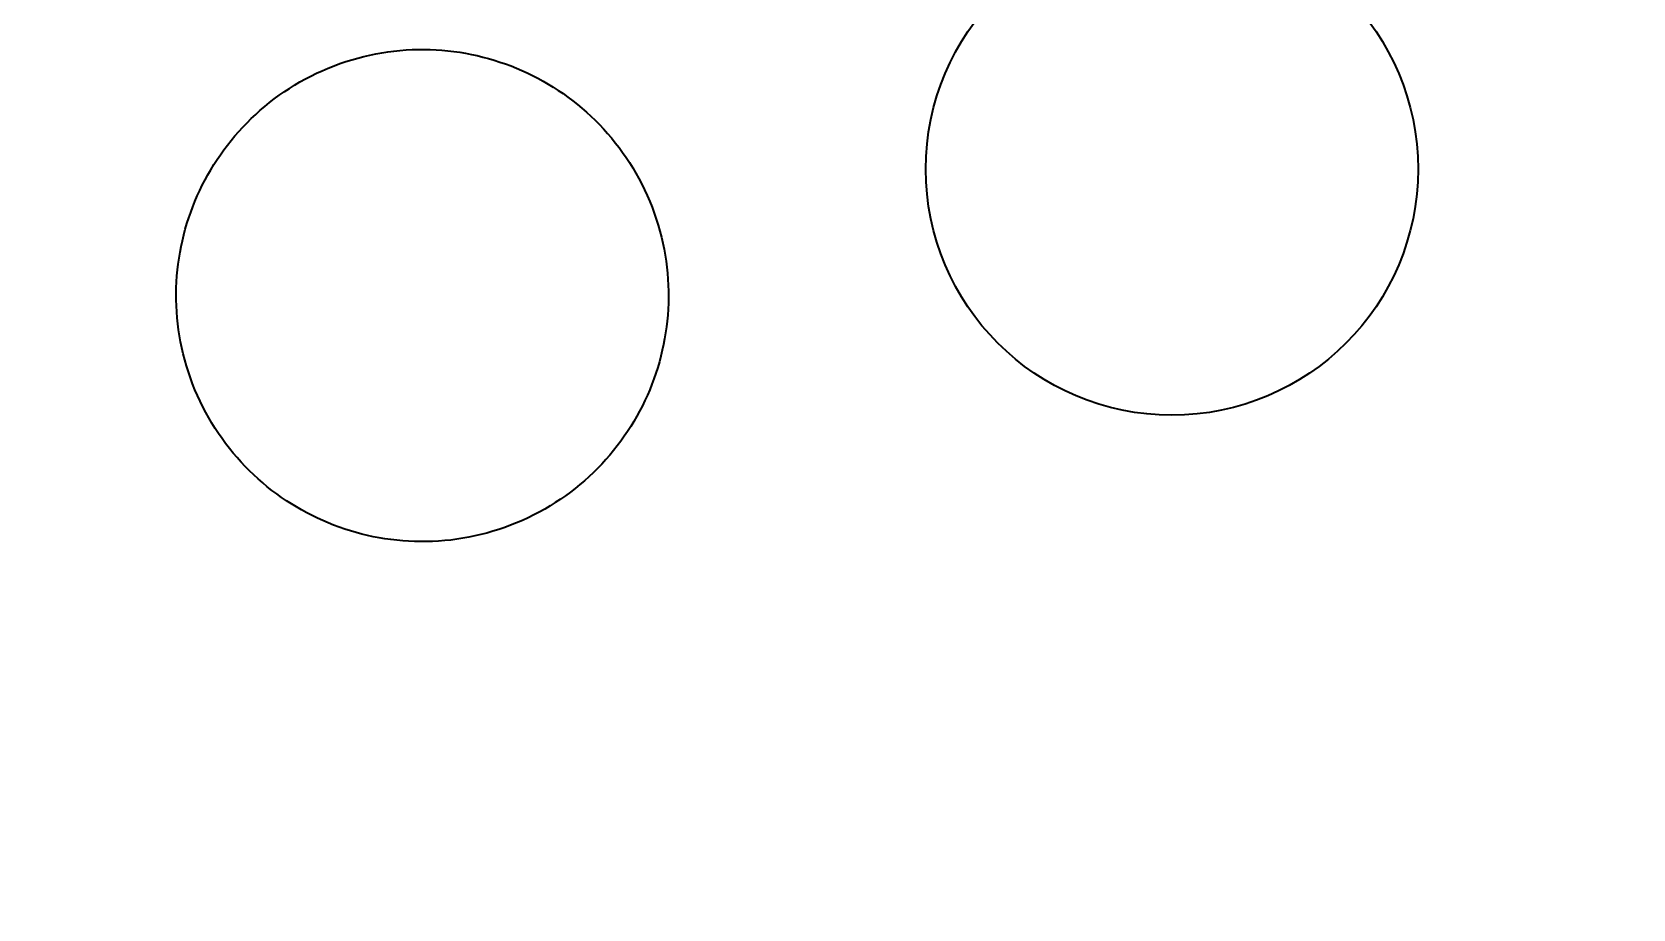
# Model space of a CAD drawing. Header units: centimetres. Extents: x -14.5 to 14.3, y -14.3 to 14.5.
# Drawn here: x -3.539 to 0.03, y 6.85 to 8.805 of the extents above; entities that cross this region are included whole.
import ezdxf

# ---------------------------------------------------------------- set-up
doc = ezdxf.new("R2010")
doc.units = ezdxf.units.CM
doc.header["$MEASUREMENT"] = 0
doc.layers.add('Layer 1', color=7, linetype='Continuous')

msp = doc.modelspace()

# ---------------------------------------------------------------- linework, layer by layer
at = {"layer": 'Layer 1', "color": 250, "lineweight": 35}
for points, knots in [([(-0.11537, 14.45903), (-8.05443, 14.45903), (-14.4903, 8.02315), (-14.4903, 0.0841), (-14.4903, 0.0841), (-14.4903, -7.85495), (-8.05443, -14.29082), (-0.11537, -14.29082), (-0.11537, -14.29082), (7.82367, -14.29082), (14.25955, -7.85495), (14.25955, 0.0841), (14.25955, 0.0841), (14.25955, 8.02315), (7.82367, 14.45903), (-0.11537, 14.45903)], [0, 0, 0, 0, 0.2, 0.2, 0.2, 0.2, 0.4, 0.4, 0.4, 0.4, 0.6, 0.6, 0.6, 0.6, 1, 1, 1, 1]), ([(-0.99767, 9.04836), (-1.30067, 9.04836), (-1.5463, 8.80274), (-1.5463, 8.49974), (-1.5463, 8.49974), (-1.5463, 8.19674), (-1.30067, 7.95112), (-0.99767, 7.95112), (-0.99767, 7.95112), (-0.69468, 7.95112), (-0.44905, 8.19674), (-0.44905, 8.49974), (-0.44905, 8.49974), (-0.44905, 8.80274), (-0.69468, 9.04836), (-0.99767, 9.04836)], [0, 0, 0, 0, 0.2, 0.2, 0.2, 0.2, 0.4, 0.4, 0.4, 0.4, 0.6, 0.6, 0.6, 0.6, 1, 1, 1, 1]), ([(-2.16163, 8.42794), (-2.16163, 8.42794), (-2.16722, 8.44095), (-2.16722, 8.44095), (-2.16722, 8.44095), (-2.16722, 8.44095), (-2.17309, 8.45374), (-2.17309, 8.45374), (-2.17309, 8.45374), (-2.17309, 8.45374), (-2.17926, 8.46632), (-2.17926, 8.46632), (-2.17926, 8.46632), (-2.17926, 8.46632), (-2.18571, 8.47867), (-2.18571, 8.47867), (-2.18571, 8.47867), (-2.18571, 8.47867), (-2.19244, 8.4908), (-2.19244, 8.4908), (-2.19244, 8.4908), (-2.19244, 8.4908), (-2.19944, 8.5027), (-2.19944, 8.5027), (-2.19944, 8.5027), (-2.19944, 8.5027), (-2.20671, 8.51437), (-2.20671, 8.51437), (-2.20671, 8.51437), (-2.20671, 8.51437), (-2.21424, 8.52581), (-2.21424, 8.52581), (-2.21424, 8.52581), (-2.21424, 8.52581), (-2.22202, 8.53701), (-2.22202, 8.53701), (-2.22202, 8.53701), (-2.22202, 8.53701), (-2.23005, 8.54798), (-2.23005, 8.54798), (-2.23005, 8.54798), (-2.23005, 8.54798), (-2.23833, 8.55872), (-2.23833, 8.55872), (-2.23833, 8.55872), (-2.23833, 8.55872), (-2.24685, 8.56921), (-2.24685, 8.56921), (-2.24685, 8.56921), (-2.24685, 8.56921), (-2.25559, 8.57945), (-2.25559, 8.57945), (-2.25559, 8.57945), (-2.25559, 8.57945), (-2.26457, 8.58945), (-2.26457, 8.58945), (-2.26457, 8.58945), (-2.26457, 8.58945), (-2.27377, 8.59921), (-2.27377, 8.59921), (-2.27377, 8.59921), (-2.27377, 8.59921), (-2.28318, 8.60871), (-2.28318, 8.60871), (-2.28318, 8.60871), (-2.28318, 8.60871), (-2.2928, 8.61796), (-2.2928, 8.61796), (-2.2928, 8.61796), (-2.2928, 8.61796), (-2.30263, 8.62696), (-2.30263, 8.62696), (-2.30263, 8.62696), (-2.30263, 8.62696), (-2.31266, 8.6357), (-2.31266, 8.6357), (-2.31266, 8.6357), (-2.31266, 8.6357), (-2.32288, 8.64418), (-2.32288, 8.64418), (-2.32288, 8.64418), (-2.32288, 8.64418), (-2.33329, 8.65239), (-2.33329, 8.65239), (-2.33329, 8.65239), (-2.33329, 8.65239), (-2.34388, 8.66035), (-2.34388, 8.66035), (-2.34388, 8.66035), (-2.34388, 8.66035), (-2.35464, 8.66803), (-2.35464, 8.66803), (-2.35464, 8.66803), (-2.35464, 8.66803), (-2.36558, 8.67545), (-2.36558, 8.67545), (-2.36558, 8.67545), (-2.36558, 8.67545), (-2.37668, 8.68259), (-2.37668, 8.68259), (-2.37668, 8.68259), (-2.37668, 8.68259), (-2.38794, 8.68947), (-2.38794, 8.68947), (-2.38794, 8.68947), (-2.38794, 8.68947), (-2.39936, 8.69606), (-2.39936, 8.69606), (-2.39936, 8.69606), (-2.39936, 8.69606), (-2.41092, 8.70238), (-2.41092, 8.70238), (-2.41092, 8.70238), (-2.41092, 8.70238), (-2.42263, 8.70842), (-2.42263, 8.70842), (-2.42263, 8.70842), (-2.42263, 8.70842), (-2.43447, 8.71418), (-2.43447, 8.71418), (-2.43447, 8.71418), (-2.43447, 8.71418), (-2.44645, 8.71964), (-2.44645, 8.71964), (-2.44645, 8.71964), (-2.44645, 8.71964), (-2.45855, 8.72483), (-2.45855, 8.72483), (-2.45855, 8.72483), (-2.45855, 8.72483), (-2.47077, 8.72972), (-2.47077, 8.72972), (-2.47077, 8.72972), (-2.47077, 8.72972), (-2.4831, 8.73432), (-2.4831, 8.73432), (-2.4831, 8.73432), (-2.4831, 8.73432), (-2.49555, 8.73862), (-2.49555, 8.73862), (-2.49555, 8.73862), (-2.49555, 8.73862), (-2.5081, 8.74263), (-2.5081, 8.74263), (-2.5081, 8.74263), (-2.5081, 8.74263), (-2.52074, 8.74634), (-2.52074, 8.74634), (-2.52074, 8.74634), (-2.52074, 8.74634), (-2.53348, 8.74975), (-2.53348, 8.74975), (-2.53348, 8.74975), (-2.53348, 8.74975), (-2.5463, 8.75285), (-2.5463, 8.75285), (-2.5463, 8.75285), (-2.5463, 8.75285), (-2.5592, 8.75565), (-2.5592, 8.75565), (-2.5592, 8.75565), (-2.5592, 8.75565), (-2.57218, 8.75814), (-2.57218, 8.75814), (-2.57218, 8.75814), (-2.57218, 8.75814), (-2.58523, 8.76032), (-2.58523, 8.76032), (-2.58523, 8.76032), (-2.58523, 8.76032), (-2.59834, 8.76218), (-2.59834, 8.76218), (-2.59834, 8.76218), (-2.59834, 8.76218), (-2.61151, 8.76373), (-2.61151, 8.76373), (-2.61151, 8.76373), (-2.61151, 8.76373), (-2.62473, 8.76496), (-2.62473, 8.76496), (-2.62473, 8.76496), (-2.62473, 8.76496), (-2.638, 8.76588), (-2.638, 8.76588), (-2.638, 8.76588), (-2.638, 8.76588), (-2.65131, 8.76646), (-2.65131, 8.76646), (-2.65131, 8.76646), (-2.65131, 8.76646), (-2.66466, 8.76673), (-2.66466, 8.76673), (-2.66466, 8.76673), (-2.66466, 8.76673), (-2.67804, 8.76666), (-2.67804, 8.76666), (-2.67804, 8.76666), (-2.67804, 8.76666), (-2.69144, 8.76627), (-2.69144, 8.76627), (-2.69144, 8.76627), (-2.69144, 8.76627), (-2.70486, 8.76555), (-2.70486, 8.76555), (-2.70486, 8.76555), (-2.70486, 8.76555), (-2.71829, 8.76449), (-2.71829, 8.76449), (-2.71829, 8.76449), (-2.71829, 8.76449), (-2.73173, 8.76309), (-2.73173, 8.76309), (-2.73173, 8.76309), (-2.73173, 8.76309), (-2.74517, 8.76136), (-2.74517, 8.76136), (-2.74517, 8.76136), (-2.74517, 8.76136), (-2.7586, 8.75928), (-2.7586, 8.75928), (-2.7586, 8.75928), (-2.7586, 8.75928), (-2.77203, 8.75686), (-2.77203, 8.75686), (-2.77203, 8.75686), (-2.77203, 8.75686), (-2.78545, 8.7541), (-2.78545, 8.7541), (-2.78545, 8.7541), (-2.78545, 8.7541), (-2.79884, 8.75098), (-2.79884, 8.75098), (-2.79884, 8.75098), (-2.79884, 8.75098), (-2.8122, 8.74752), (-2.8122, 8.74752), (-2.8122, 8.74752), (-2.8122, 8.74752), (-2.82554, 8.7437), (-2.82554, 8.7437), (-2.82554, 8.7437), (-2.82554, 8.7437), (-2.83883, 8.73953), (-2.83883, 8.73953), (-2.83883, 8.73953), (-2.83883, 8.73953), (-2.85208, 8.735), (-2.85208, 8.735), (-2.85208, 8.735), (-2.85208, 8.735), (-2.86529, 8.73011), (-2.86529, 8.73011), (-2.86529, 8.73011), (-2.86529, 8.73011), (-2.87844, 8.72486), (-2.87844, 8.72486), (-2.87844, 8.72486), (-2.87844, 8.72486), (-2.89145, 8.71927), (-2.89145, 8.71927), (-2.89145, 8.71927), (-2.89145, 8.71927), (-2.90424, 8.71339), (-2.90424, 8.71339), (-2.90424, 8.71339), (-2.90424, 8.71339), (-2.91682, 8.70723), (-2.91682, 8.70723), (-2.91682, 8.70723), (-2.91682, 8.70723), (-2.92917, 8.70078), (-2.92917, 8.70078), (-2.92917, 8.70078), (-2.92917, 8.70078), (-2.9413, 8.69405), (-2.9413, 8.69405), (-2.9413, 8.69405), (-2.9413, 8.69405), (-2.9532, 8.68705), (-2.9532, 8.68705), (-2.9532, 8.68705), (-2.9532, 8.68705), (-2.96487, 8.67978), (-2.96487, 8.67978), (-2.96487, 8.67978), (-2.96487, 8.67978), (-2.97631, 8.67225), (-2.97631, 8.67225), (-2.97631, 8.67225), (-2.97631, 8.67225), (-2.98751, 8.66447), (-2.98751, 8.66447), (-2.98751, 8.66447), (-2.98751, 8.66447), (-2.99848, 8.65643), (-2.99848, 8.65643), (-2.99848, 8.65643), (-2.99848, 8.65643), (-3.00922, 8.64815), (-3.00922, 8.64815), (-3.00922, 8.64815), (-3.00922, 8.64815), (-3.01971, 8.63964), (-3.01971, 8.63964), (-3.01971, 8.63964), (-3.01971, 8.63964), (-3.02995, 8.63089), (-3.02995, 8.63089), (-3.02995, 8.63089), (-3.02995, 8.63089), (-3.03995, 8.62191), (-3.03995, 8.62191), (-3.03995, 8.62191), (-3.03995, 8.62191), (-3.04971, 8.61272), (-3.04971, 8.61272), (-3.04971, 8.61272), (-3.04971, 8.61272), (-3.05921, 8.6033), (-3.05921, 8.6033), (-3.05921, 8.6033), (-3.05921, 8.6033), (-3.06846, 8.59368), (-3.06846, 8.59368), (-3.06846, 8.59368), (-3.06846, 8.59368), (-3.07746, 8.58385), (-3.07746, 8.58385), (-3.07746, 8.58385), (-3.07746, 8.58385), (-3.0862, 8.57382), (-3.0862, 8.57382), (-3.0862, 8.57382), (-3.0862, 8.57382), (-3.09467, 8.5636), (-3.09467, 8.5636), (-3.09467, 8.5636), (-3.09467, 8.5636), (-3.10289, 8.5532), (-3.10289, 8.5532), (-3.10289, 8.5532), (-3.10289, 8.5532), (-3.11084, 8.54261), (-3.11084, 8.54261), (-3.11084, 8.54261), (-3.11084, 8.54261), (-3.11853, 8.53184), (-3.11853, 8.53184), (-3.11853, 8.53184), (-3.11853, 8.53184), (-3.12595, 8.5209), (-3.12595, 8.5209), (-3.12595, 8.5209), (-3.12595, 8.5209), (-3.13309, 8.5098), (-3.13309, 8.5098), (-3.13309, 8.5098), (-3.13309, 8.5098), (-3.13997, 8.49854), (-3.13997, 8.49854), (-3.13997, 8.49854), (-3.13997, 8.49854), (-3.14656, 8.48712), (-3.14656, 8.48712), (-3.14656, 8.48712), (-3.14656, 8.48712), (-3.15288, 8.47556), (-3.15288, 8.47556), (-3.15288, 8.47556), (-3.15288, 8.47556), (-3.15892, 8.46385), (-3.15892, 8.46385), (-3.15892, 8.46385), (-3.15892, 8.46385), (-3.16467, 8.45201), (-3.16467, 8.45201), (-3.16467, 8.45201), (-3.16467, 8.45201), (-3.17014, 8.44003), (-3.17014, 8.44003), (-3.17014, 8.44003), (-3.17014, 8.44003), (-3.17533, 8.42793), (-3.17533, 8.42793), (-3.17533, 8.42793), (-3.17533, 8.42793), (-3.18022, 8.41571), (-3.18022, 8.41571), (-3.18022, 8.41571), (-3.18022, 8.41571), (-3.18482, 8.40337), (-3.18482, 8.40337), (-3.18482, 8.40337), (-3.18482, 8.40337), (-3.18912, 8.39093), (-3.18912, 8.39093), (-3.18912, 8.39093), (-3.18912, 8.39093), (-3.19313, 8.37838), (-3.19313, 8.37838), (-3.19313, 8.37838), (-3.19313, 8.37838), (-3.19684, 8.36574), (-3.19684, 8.36574), (-3.19684, 8.36574), (-3.19684, 8.36574), (-3.20025, 8.353), (-3.20025, 8.353), (-3.20025, 8.353), (-3.20025, 8.353), (-3.20335, 8.34018), (-3.20335, 8.34018), (-3.20335, 8.34018), (-3.20335, 8.34018), (-3.20615, 8.32727), (-3.20615, 8.32727), (-3.20615, 8.32727), (-3.20615, 8.32727), (-3.20864, 8.3143), (-3.20864, 8.3143), (-3.20864, 8.3143), (-3.20864, 8.3143), (-3.21081, 8.30125), (-3.21081, 8.30125), (-3.21081, 8.30125), (-3.21081, 8.30125), (-3.21268, 8.28814), (-3.21268, 8.28814), (-3.21268, 8.28814), (-3.21268, 8.28814), (-3.21423, 8.27497), (-3.21423, 8.27497), (-3.21423, 8.27497), (-3.21423, 8.27497), (-3.21546, 8.26174), (-3.21546, 8.26174), (-3.21546, 8.26174), (-3.21546, 8.26174), (-3.21637, 8.24847), (-3.21637, 8.24847), (-3.21637, 8.24847), (-3.21637, 8.24847), (-3.21696, 8.23516), (-3.21696, 8.23516), (-3.21696, 8.23516), (-3.21696, 8.23516), (-3.21722, 8.22182), (-3.21722, 8.22182), (-3.21722, 8.22182), (-3.21722, 8.22182), (-3.21716, 8.20844), (-3.21716, 8.20844), (-3.21716, 8.20844), (-3.21716, 8.20844), (-3.21676, 8.19504), (-3.21676, 8.19504), (-3.21676, 8.19504), (-3.21676, 8.19504), (-3.21604, 8.18162), (-3.21604, 8.18162), (-3.21604, 8.18162), (-3.21604, 8.18162), (-3.21498, 8.16819), (-3.21498, 8.16819), (-3.21498, 8.16819), (-3.21498, 8.16819), (-3.21358, 8.15475), (-3.21358, 8.15475), (-3.21358, 8.15475), (-3.21358, 8.15475), (-3.21185, 8.14131), (-3.21185, 8.14131), (-3.21185, 8.14131), (-3.21185, 8.14131), (-3.20977, 8.12787), (-3.20977, 8.12787), (-3.20977, 8.12787), (-3.20977, 8.12787), (-3.20735, 8.11444), (-3.20735, 8.11444), (-3.20735, 8.11444), (-3.20735, 8.11444), (-3.20459, 8.10103), (-3.20459, 8.10103), (-3.20459, 8.10103), (-3.20459, 8.10103), (-3.20147, 8.08764), (-3.20147, 8.08764), (-3.20147, 8.08764), (-3.20147, 8.08764), (-3.19801, 8.07427), (-3.19801, 8.07427), (-3.19801, 8.07427), (-3.19801, 8.07427), (-3.19419, 8.06094), (-3.19419, 8.06094), (-3.19419, 8.06094), (-3.19419, 8.06094), (-3.19002, 8.04764), (-3.19002, 8.04764), (-3.19002, 8.04764), (-3.19002, 8.04764), (-3.18549, 8.03439), (-3.18549, 8.03439), (-3.18549, 8.03439), (-3.18549, 8.03439), (-3.1806, 8.02119), (-3.1806, 8.02119), (-3.1806, 8.02119), (-3.1806, 8.02119), (-3.17534, 8.00804), (-3.17534, 8.00804), (-3.17534, 8.00804), (-3.17534, 8.00804), (-3.16976, 7.99503), (-3.16976, 7.99503), (-3.16976, 7.99503), (-3.16976, 7.99503), (-3.16388, 7.98223), (-3.16388, 7.98223), (-3.16388, 7.98223), (-3.16388, 7.98223), (-3.15771, 7.96966), (-3.15771, 7.96966), (-3.15771, 7.96966), (-3.15771, 7.96966), (-3.15126, 7.95731), (-3.15126, 7.95731), (-3.15126, 7.95731), (-3.15126, 7.95731), (-3.14454, 7.94518), (-3.14454, 7.94518), (-3.14454, 7.94518), (-3.14454, 7.94518), (-3.13754, 7.93328), (-3.13754, 7.93328), (-3.13754, 7.93328), (-3.13754, 7.93328), (-3.13027, 7.92161), (-3.13027, 7.92161), (-3.13027, 7.92161), (-3.13027, 7.92161), (-3.12274, 7.91017), (-3.12274, 7.91017), (-3.12274, 7.91017), (-3.12274, 7.91017), (-3.11496, 7.89896), (-3.11496, 7.89896), (-3.11496, 7.89896), (-3.11496, 7.89896), (-3.10692, 7.88799), (-3.10692, 7.88799), (-3.10692, 7.88799), (-3.10692, 7.88799), (-3.09865, 7.87726), (-3.09865, 7.87726), (-3.09865, 7.87726), (-3.09865, 7.87726), (-3.09013, 7.86677), (-3.09013, 7.86677), (-3.09013, 7.86677), (-3.09013, 7.86677), (-3.08138, 7.85652), (-3.08138, 7.85652), (-3.08138, 7.85652), (-3.08138, 7.85652), (-3.07241, 7.84652), (-3.07241, 7.84652), (-3.07241, 7.84652), (-3.07241, 7.84652), (-3.06321, 7.83677), (-3.06321, 7.83677), (-3.06321, 7.83677), (-3.06321, 7.83677), (-3.0538, 7.82727), (-3.0538, 7.82727), (-3.0538, 7.82727), (-3.0538, 7.82727), (-3.04417, 7.81802), (-3.04417, 7.81802), (-3.04417, 7.81802), (-3.04417, 7.81802), (-3.03435, 7.80902), (-3.03435, 7.80902), (-3.03435, 7.80902), (-3.03435, 7.80902), (-3.02432, 7.80028), (-3.02432, 7.80028), (-3.02432, 7.80028), (-3.02432, 7.80028), (-3.0141, 7.7918), (-3.0141, 7.7918), (-3.0141, 7.7918), (-3.0141, 7.7918), (-3.00369, 7.78359), (-3.00369, 7.78359), (-3.00369, 7.78359), (-3.00369, 7.78359), (-2.9931, 7.77563), (-2.9931, 7.77563), (-2.9931, 7.77563), (-2.9931, 7.77563), (-2.98233, 7.76795), (-2.98233, 7.76795), (-2.98233, 7.76795), (-2.98233, 7.76795), (-2.9714, 7.76053), (-2.9714, 7.76053), (-2.9714, 7.76053), (-2.9714, 7.76053), (-2.9603, 7.75338), (-2.9603, 7.75338), (-2.9603, 7.75338), (-2.9603, 7.75338), (-2.94903, 7.74651), (-2.94903, 7.74651), (-2.94903, 7.74651), (-2.94903, 7.74651), (-2.93762, 7.73991), (-2.93762, 7.73991), (-2.93762, 7.73991), (-2.93762, 7.73991), (-2.92605, 7.7336), (-2.92605, 7.7336), (-2.92605, 7.7336), (-2.92605, 7.7336), (-2.91435, 7.72756), (-2.91435, 7.72756), (-2.91435, 7.72756), (-2.91435, 7.72756), (-2.9025, 7.7218), (-2.9025, 7.7218), (-2.9025, 7.7218), (-2.9025, 7.7218), (-2.89053, 7.71633), (-2.89053, 7.71633), (-2.89053, 7.71633), (-2.89053, 7.71633), (-2.87843, 7.71115), (-2.87843, 7.71115), (-2.87843, 7.71115), (-2.87843, 7.71115), (-2.86621, 7.70626), (-2.86621, 7.70626), (-2.86621, 7.70626), (-2.86621, 7.70626), (-2.85387, 7.70166), (-2.85387, 7.70166), (-2.85387, 7.70166), (-2.85387, 7.70166), (-2.84143, 7.69735), (-2.84143, 7.69735), (-2.84143, 7.69735), (-2.84143, 7.69735), (-2.82888, 7.69335), (-2.82888, 7.69335), (-2.82888, 7.69335), (-2.82888, 7.69335), (-2.81624, 7.68964), (-2.81624, 7.68964), (-2.81624, 7.68964), (-2.81624, 7.68964), (-2.8035, 7.68623), (-2.8035, 7.68623), (-2.8035, 7.68623), (-2.8035, 7.68623), (-2.79068, 7.68313), (-2.79068, 7.68313), (-2.79068, 7.68313), (-2.79068, 7.68313), (-2.77777, 7.68033), (-2.77777, 7.68033), (-2.77777, 7.68033), (-2.77777, 7.68033), (-2.76479, 7.67784), (-2.76479, 7.67784), (-2.76479, 7.67784), (-2.76479, 7.67784), (-2.75175, 7.67566), (-2.75175, 7.67566), (-2.75175, 7.67566), (-2.75175, 7.67566), (-2.73863, 7.6738), (-2.73863, 7.6738), (-2.73863, 7.6738), (-2.73863, 7.6738), (-2.72546, 7.67225), (-2.72546, 7.67225), (-2.72546, 7.67225), (-2.72546, 7.67225), (-2.71224, 7.67102), (-2.71224, 7.67102), (-2.71224, 7.67102), (-2.71224, 7.67102), (-2.69897, 7.67011), (-2.69897, 7.67011), (-2.69897, 7.67011), (-2.69897, 7.67011), (-2.68566, 7.66952), (-2.68566, 7.66952), (-2.68566, 7.66952), (-2.68566, 7.66952), (-2.67232, 7.66925), (-2.67232, 7.66925), (-2.67232, 7.66925), (-2.67232, 7.66925), (-2.65894, 7.66932), (-2.65894, 7.66932), (-2.65894, 7.66932), (-2.65894, 7.66932), (-2.64554, 7.66971), (-2.64554, 7.66971), (-2.64554, 7.66971), (-2.64554, 7.66971), (-2.63212, 7.67044), (-2.63212, 7.67044), (-2.63212, 7.67044), (-2.63212, 7.67044), (-2.61869, 7.6715), (-2.61869, 7.6715), (-2.61869, 7.6715), (-2.61869, 7.6715), (-2.60525, 7.67289), (-2.60525, 7.67289), (-2.60525, 7.67289), (-2.60525, 7.67289), (-2.59181, 7.67463), (-2.59181, 7.67463), (-2.59181, 7.67463), (-2.59181, 7.67463), (-2.57837, 7.6767), (-2.57837, 7.6767), (-2.57837, 7.6767), (-2.57837, 7.6767), (-2.56494, 7.67912), (-2.56494, 7.67912), (-2.56494, 7.67912), (-2.56494, 7.67912), (-2.55153, 7.68189), (-2.55153, 7.68189), (-2.55153, 7.68189), (-2.55153, 7.68189), (-2.53814, 7.685), (-2.53814, 7.685), (-2.53814, 7.685), (-2.53814, 7.685), (-2.52477, 7.68847), (-2.52477, 7.68847), (-2.52477, 7.68847), (-2.52477, 7.68847), (-2.51144, 7.69229), (-2.51144, 7.69229), (-2.51144, 7.69229), (-2.51144, 7.69229), (-2.49814, 7.69646), (-2.49814, 7.69646), (-2.49814, 7.69646), (-2.49814, 7.69646), (-2.48489, 7.70099), (-2.48489, 7.70099), (-2.48489, 7.70099), (-2.48489, 7.70099), (-2.47169, 7.70588), (-2.47169, 7.70588), (-2.47169, 7.70588), (-2.47169, 7.70588), (-2.45854, 7.71113), (-2.45854, 7.71113), (-2.45854, 7.71113), (-2.45854, 7.71113), (-2.44553, 7.71672), (-2.44553, 7.71672), (-2.44553, 7.71672), (-2.44553, 7.71672), (-2.43273, 7.7226), (-2.43273, 7.7226), (-2.43273, 7.7226), (-2.43273, 7.7226), (-2.42016, 7.72876), (-2.42016, 7.72876), (-2.42016, 7.72876), (-2.42016, 7.72876), (-2.40781, 7.73521), (-2.40781, 7.73521), (-2.40781, 7.73521), (-2.40781, 7.73521), (-2.39568, 7.74194), (-2.39568, 7.74194), (-2.39568, 7.74194), (-2.39568, 7.74194), (-2.38378, 7.74894), (-2.38378, 7.74894), (-2.38378, 7.74894), (-2.38378, 7.74894), (-2.37211, 7.75621), (-2.37211, 7.75621), (-2.37211, 7.75621), (-2.37211, 7.75621), (-2.36067, 7.76374), (-2.36067, 7.76374), (-2.36067, 7.76374), (-2.36067, 7.76374), (-2.34946, 7.77152), (-2.34946, 7.77152), (-2.34946, 7.77152), (-2.34946, 7.77152), (-2.33849, 7.77955), (-2.33849, 7.77955), (-2.33849, 7.77955), (-2.33849, 7.77955), (-2.32776, 7.78783), (-2.32776, 7.78783), (-2.32776, 7.78783), (-2.32776, 7.78783), (-2.31727, 7.79635), (-2.31727, 7.79635), (-2.31727, 7.79635), (-2.31727, 7.79635), (-2.30702, 7.80509), (-2.30702, 7.80509), (-2.30702, 7.80509), (-2.30702, 7.80509), (-2.29702, 7.81407), (-2.29702, 7.81407), (-2.29702, 7.81407), (-2.29702, 7.81407), (-2.28727, 7.82327), (-2.28727, 7.82327), (-2.28727, 7.82327), (-2.28727, 7.82327), (-2.27777, 7.83268), (-2.27777, 7.83268), (-2.27777, 7.83268), (-2.27777, 7.83268), (-2.26852, 7.8423), (-2.26852, 7.8423), (-2.26852, 7.8423), (-2.26852, 7.8423), (-2.25952, 7.85213), (-2.25952, 7.85213), (-2.25952, 7.85213), (-2.25952, 7.85213), (-2.25078, 7.86216), (-2.25078, 7.86216), (-2.25078, 7.86216), (-2.25078, 7.86216), (-2.2423, 7.87238), (-2.2423, 7.87238), (-2.2423, 7.87238), (-2.2423, 7.87238), (-2.23408, 7.88279), (-2.23408, 7.88279), (-2.23408, 7.88279), (-2.23408, 7.88279), (-2.22613, 7.89338), (-2.22613, 7.89338), (-2.22613, 7.89338), (-2.22613, 7.89338), (-2.21845, 7.90414), (-2.21845, 7.90414), (-2.21845, 7.90414), (-2.21845, 7.90414), (-2.21103, 7.91508), (-2.21103, 7.91508), (-2.21103, 7.91508), (-2.21103, 7.91508), (-2.20388, 7.92618), (-2.20388, 7.92618), (-2.20388, 7.92618), (-2.20388, 7.92618), (-2.19701, 7.93744), (-2.19701, 7.93744), (-2.19701, 7.93744), (-2.19701, 7.93744), (-2.19041, 7.94886), (-2.19041, 7.94886), (-2.19041, 7.94886), (-2.19041, 7.94886), (-2.1841, 7.96042), (-2.1841, 7.96042), (-2.1841, 7.96042), (-2.1841, 7.96042), (-2.17806, 7.97213), (-2.17806, 7.97213), (-2.17806, 7.97213), (-2.17806, 7.97213), (-2.1723, 7.98397), (-2.1723, 7.98397), (-2.1723, 7.98397), (-2.1723, 7.98397), (-2.16683, 7.99595), (-2.16683, 7.99595), (-2.16683, 7.99595), (-2.16683, 7.99595), (-2.16165, 8.00805), (-2.16165, 8.00805), (-2.16165, 8.00805), (-2.16165, 8.00805), (-2.15676, 8.02027), (-2.15676, 8.02027), (-2.15676, 8.02027), (-2.15676, 8.02027), (-2.15216, 8.0326), (-2.15216, 8.0326), (-2.15216, 8.0326), (-2.15216, 8.0326), (-2.14785, 8.04505), (-2.14785, 8.04505), (-2.14785, 8.04505), (-2.14785, 8.04505), (-2.14385, 8.0576), (-2.14385, 8.0576), (-2.14385, 8.0576), (-2.14385, 8.0576), (-2.14014, 8.07024), (-2.14014, 8.07024), (-2.14014, 8.07024), (-2.14014, 8.07024), (-2.13673, 8.08298), (-2.13673, 8.08298), (-2.13673, 8.08298), (-2.13673, 8.08298), (-2.13363, 8.0958), (-2.13363, 8.0958), (-2.13363, 8.0958), (-2.13363, 8.0958), (-2.13083, 8.1087), (-2.13083, 8.1087), (-2.13083, 8.1087), (-2.13083, 8.1087), (-2.12834, 8.12168), (-2.12834, 8.12168), (-2.12834, 8.12168), (-2.12834, 8.12168), (-2.12616, 8.13473), (-2.12616, 8.13473), (-2.12616, 8.13473), (-2.12616, 8.13473), (-2.1243, 8.14784), (-2.1243, 8.14784), (-2.1243, 8.14784), (-2.1243, 8.14784), (-2.12275, 8.16101), (-2.12275, 8.16101), (-2.12275, 8.16101), (-2.12275, 8.16101), (-2.12152, 8.17423), (-2.12152, 8.17423), (-2.12152, 8.17423), (-2.12152, 8.17423), (-2.12061, 8.1875), (-2.12061, 8.1875), (-2.12061, 8.1875), (-2.12061, 8.1875), (-2.12002, 8.20081), (-2.12002, 8.20081), (-2.12002, 8.20081), (-2.12002, 8.20081), (-2.11975, 8.21416), (-2.11975, 8.21416), (-2.11975, 8.21416), (-2.11975, 8.21416), (-2.11982, 8.22754), (-2.11982, 8.22754), (-2.11982, 8.22754), (-2.11982, 8.22754), (-2.12021, 8.24094), (-2.12021, 8.24094), (-2.12021, 8.24094), (-2.12021, 8.24094), (-2.12094, 8.25436), (-2.12094, 8.25436), (-2.12094, 8.25436), (-2.12094, 8.25436), (-2.122, 8.26779), (-2.122, 8.26779), (-2.122, 8.26779), (-2.122, 8.26779), (-2.12339, 8.28123), (-2.12339, 8.28123), (-2.12339, 8.28123), (-2.12339, 8.28123), (-2.12513, 8.29467), (-2.12513, 8.29467), (-2.12513, 8.29467), (-2.12513, 8.29467), (-2.1272, 8.30811), (-2.1272, 8.30811), (-2.1272, 8.30811), (-2.1272, 8.30811), (-2.12962, 8.32153), (-2.12962, 8.32153), (-2.12962, 8.32153), (-2.12962, 8.32153), (-2.13239, 8.33495), (-2.13239, 8.33495), (-2.13239, 8.33495), (-2.13239, 8.33495), (-2.1355, 8.34834), (-2.1355, 8.34834), (-2.1355, 8.34834), (-2.1355, 8.34834), (-2.13897, 8.3617), (-2.13897, 8.3617), (-2.13897, 8.3617), (-2.13897, 8.3617), (-2.14279, 8.37504), (-2.14279, 8.37504), (-2.14279, 8.37504), (-2.14279, 8.37504), (-2.14696, 8.38833), (-2.14696, 8.38833), (-2.14696, 8.38833), (-2.14696, 8.38833), (-2.15149, 8.40158), (-2.15149, 8.40158), (-2.15149, 8.40158), (-2.15149, 8.40158), (-2.15638, 8.41479), (-2.15638, 8.41479), (-2.15638, 8.41479), (-2.15638, 8.41479), (-2.16163, 8.42794), (-2.16163, 8.42794)], [0, 0, 0, 0, 0.0038911, 0.0038911, 0.0038911, 0.0038911, 0.0077821, 0.0077821, 0.0077821, 0.0077821, 0.0116732, 0.0116732, 0.0116732, 0.0116732, 0.0155642, 0.0155642, 0.0155642, 0.0155642, 0.0194553, 0.0194553, 0.0194553, 0.0194553, 0.0233463, 0.0233463, 0.0233463, 0.0233463, 0.0272374, 0.0272374, 0.0272374, 0.0272374, 0.0311284, 0.0311284, 0.0311284, 0.0311284, 0.0350195, 0.0350195, 0.0350195, 0.0350195, 0.0389105, 0.0389105, 0.0389105, 0.0389105, 0.0428016, 0.0428016, 0.0428016, 0.0428016, 0.0466926, 0.0466926, 0.0466926, 0.0466926, 0.0505837, 0.0505837, 0.0505837, 0.0505837, 0.0544747, 0.0544747, 0.0544747, 0.0544747, 0.0583658, 0.0583658, 0.0583658, 0.0583658, 0.0622568, 0.0622568, 0.0622568, 0.0622568, 0.0661479, 0.0661479, 0.0661479, 0.0661479, 0.0700389, 0.0700389, 0.0700389, 0.0700389, 0.07393, 0.07393, 0.07393, 0.07393, 0.077821, 0.077821, 0.077821, 0.077821, 0.0817121, 0.0817121, 0.0817121, 0.0817121, 0.0856031, 0.0856031, 0.0856031, 0.0856031, 0.0894942, 0.0894942, 0.0894942, 0.0894942, 0.0933852, 0.0933852, 0.0933852, 0.0933852, 0.0972763, 0.0972763, 0.0972763, 0.0972763, 0.1011673, 0.1011673, 0.1011673, 0.1011673, 0.1050584, 0.1050584, 0.1050584, 0.1050584, 0.1089494, 0.1089494, 0.1089494, 0.1089494, 0.1128405, 0.1128405, 0.1128405, 0.1128405, 0.1167315, 0.1167315, 0.1167315, 0.1167315, 0.1206226, 0.1206226, 0.1206226, 0.1206226, 0.1245136, 0.1245136, 0.1245136, 0.1245136, 0.1284047, 0.1284047, 0.1284047, 0.1284047, 0.1322957, 0.1322957, 0.1322957, 0.1322957, 0.1361868, 0.1361868, 0.1361868, 0.1361868, 0.1400778, 0.1400778, 0.1400778, 0.1400778, 0.1439689, 0.1439689, 0.1439689, 0.1439689, 0.1478599, 0.1478599, 0.1478599, 0.1478599, 0.151751, 0.151751, 0.151751, 0.151751, 0.155642, 0.155642, 0.155642, 0.155642, 0.1595331, 0.1595331, 0.1595331, 0.1595331, 0.1634241, 0.1634241, 0.1634241, 0.1634241, 0.1673152, 0.1673152, 0.1673152, 0.1673152, 0.1712062, 0.1712062, 0.1712062, 0.1712062, 0.1750973, 0.1750973, 0.1750973, 0.1750973, 0.1789883, 0.1789883, 0.1789883, 0.1789883, 0.1828794, 0.1828794, 0.1828794, 0.1828794, 0.1867704, 0.1867704, 0.1867704, 0.1867704, 0.1906615, 0.1906615, 0.1906615, 0.1906615, 0.1945525, 0.1945525, 0.1945525, 0.1945525, 0.1984436, 0.1984436, 0.1984436, 0.1984436, 0.2023346, 0.2023346, 0.2023346, 0.2023346, 0.2062257, 0.2062257, 0.2062257, 0.2062257, 0.2101167, 0.2101167, 0.2101167, 0.2101167, 0.2140078, 0.2140078, 0.2140078, 0.2140078, 0.2178988, 0.2178988, 0.2178988, 0.2178988, 0.2217899, 0.2217899, 0.2217899, 0.2217899, 0.2256809, 0.2256809, 0.2256809, 0.2256809, 0.229572, 0.229572, 0.229572, 0.229572, 0.233463, 0.233463, 0.233463, 0.233463, 0.2373541, 0.2373541, 0.2373541, 0.2373541, 0.2412451, 0.2412451, 0.2412451, 0.2412451, 0.2451362, 0.2451362, 0.2451362, 0.2451362, 0.2490272, 0.2490272, 0.2490272, 0.2490272, 0.2529183, 0.2529183, 0.2529183, 0.2529183, 0.2568093, 0.2568093, 0.2568093, 0.2568093, 0.2607004, 0.2607004, 0.2607004, 0.2607004, 0.2645914, 0.2645914, 0.2645914, 0.2645914, 0.2684825, 0.2684825, 0.2684825, 0.2684825, 0.2723735, 0.2723735, 0.2723735, 0.2723735, 0.2762646, 0.2762646, 0.2762646, 0.2762646, 0.2801556, 0.2801556, 0.2801556, 0.2801556, 0.2840467, 0.2840467, 0.2840467, 0.2840467, 0.2879377, 0.2879377, 0.2879377, 0.2879377, 0.2918288, 0.2918288, 0.2918288, 0.2918288, 0.2957198, 0.2957198, 0.2957198, 0.2957198, 0.2996109, 0.2996109, 0.2996109, 0.2996109, 0.3035019, 0.3035019, 0.3035019, 0.3035019, 0.307393, 0.307393, 0.307393, 0.307393, 0.311284, 0.311284, 0.311284, 0.311284, 0.3151751, 0.3151751, 0.3151751, 0.3151751, 0.3190661, 0.3190661, 0.3190661, 0.3190661, 0.3229572, 0.3229572, 0.3229572, 0.3229572, 0.3268482, 0.3268482, 0.3268482, 0.3268482, 0.3307393, 0.3307393, 0.3307393, 0.3307393, 0.3346304, 0.3346304, 0.3346304, 0.3346304, 0.3385214, 0.3385214, 0.3385214, 0.3385214, 0.3424125, 0.3424125, 0.3424125, 0.3424125, 0.3463035, 0.3463035, 0.3463035, 0.3463035, 0.3501946, 0.3501946, 0.3501946, 0.3501946, 0.3540856, 0.3540856, 0.3540856, 0.3540856, 0.3579767, 0.3579767, 0.3579767, 0.3579767, 0.3618677, 0.3618677, 0.3618677, 0.3618677, 0.3657588, 0.3657588, 0.3657588, 0.3657588, 0.3696498, 0.3696498, 0.3696498, 0.3696498, 0.3735409, 0.3735409, 0.3735409, 0.3735409, 0.3774319, 0.3774319, 0.3774319, 0.3774319, 0.381323, 0.381323, 0.381323, 0.381323, 0.385214, 0.385214, 0.385214, 0.385214, 0.3891051, 0.3891051, 0.3891051, 0.3891051, 0.3929961, 0.3929961, 0.3929961, 0.3929961, 0.3968872, 0.3968872, 0.3968872, 0.3968872, 0.4007782, 0.4007782, 0.4007782, 0.4007782, 0.4046693, 0.4046693, 0.4046693, 0.4046693, 0.4085603, 0.4085603, 0.4085603, 0.4085603, 0.4124514, 0.4124514, 0.4124514, 0.4124514, 0.4163424, 0.4163424, 0.4163424, 0.4163424, 0.4202335, 0.4202335, 0.4202335, 0.4202335, 0.4241245, 0.4241245, 0.4241245, 0.4241245, 0.4280156, 0.4280156, 0.4280156, 0.4280156, 0.4319066, 0.4319066, 0.4319066, 0.4319066, 0.4357977, 0.4357977, 0.4357977, 0.4357977, 0.4396887, 0.4396887, 0.4396887, 0.4396887, 0.4435798, 0.4435798, 0.4435798, 0.4435798, 0.4474708, 0.4474708, 0.4474708, 0.4474708, 0.4513619, 0.4513619, 0.4513619, 0.4513619, 0.4552529, 0.4552529, 0.4552529, 0.4552529, 0.459144, 0.459144, 0.459144, 0.459144, 0.463035, 0.463035, 0.463035, 0.463035, 0.4669261, 0.4669261, 0.4669261, 0.4669261, 0.4708171, 0.4708171, 0.4708171, 0.4708171, 0.4747082, 0.4747082, 0.4747082, 0.4747082, 0.4785992, 0.4785992, 0.4785992, 0.4785992, 0.4824903, 0.4824903, 0.4824903, 0.4824903, 0.4863813, 0.4863813, 0.4863813, 0.4863813, 0.4902724, 0.4902724, 0.4902724, 0.4902724, 0.4941634, 0.4941634, 0.4941634, 0.4941634, 0.4980545, 0.4980545, 0.4980545, 0.4980545, 0.5019455, 0.5019455, 0.5019455, 0.5019455, 0.5058366, 0.5058366, 0.5058366, 0.5058366, 0.5097276, 0.5097276, 0.5097276, 0.5097276, 0.5136187, 0.5136187, 0.5136187, 0.5136187, 0.5175097, 0.5175097, 0.5175097, 0.5175097, 0.5214008, 0.5214008, 0.5214008, 0.5214008, 0.5252918, 0.5252918, 0.5252918, 0.5252918, 0.5291829, 0.5291829, 0.5291829, 0.5291829, 0.5330739, 0.5330739, 0.5330739, 0.5330739, 0.536965, 0.536965, 0.536965, 0.536965, 0.540856, 0.540856, 0.540856, 0.540856, 0.5447471, 0.5447471, 0.5447471, 0.5447471, 0.5486381, 0.5486381, 0.5486381, 0.5486381, 0.5525292, 0.5525292, 0.5525292, 0.5525292, 0.5564202, 0.5564202, 0.5564202, 0.5564202, 0.5603113, 0.5603113, 0.5603113, 0.5603113, 0.5642023, 0.5642023, 0.5642023, 0.5642023, 0.5680934, 0.5680934, 0.5680934, 0.5680934, 0.5719844, 0.5719844, 0.5719844, 0.5719844, 0.5758755, 0.5758755, 0.5758755, 0.5758755, 0.5797665, 0.5797665, 0.5797665, 0.5797665, 0.5836576, 0.5836576, 0.5836576, 0.5836576, 0.5875486, 0.5875486, 0.5875486, 0.5875486, 0.5914397, 0.5914397, 0.5914397, 0.5914397, 0.5953307, 0.5953307, 0.5953307, 0.5953307, 0.5992218, 0.5992218, 0.5992218, 0.5992218, 0.6031128, 0.6031128, 0.6031128, 0.6031128, 0.6070039, 0.6070039, 0.6070039, 0.6070039, 0.6108949, 0.6108949, 0.6108949, 0.6108949, 0.614786, 0.614786, 0.614786, 0.614786, 0.618677, 0.618677, 0.618677, 0.618677, 0.6225681, 0.6225681, 0.6225681, 0.6225681, 0.6264591, 0.6264591, 0.6264591, 0.6264591, 0.6303502, 0.6303502, 0.6303502, 0.6303502, 0.6342412, 0.6342412, 0.6342412, 0.6342412, 0.6381323, 0.6381323, 0.6381323, 0.6381323, 0.6420233, 0.6420233, 0.6420233, 0.6420233, 0.6459144, 0.6459144, 0.6459144, 0.6459144, 0.6498054, 0.6498054, 0.6498054, 0.6498054, 0.6536965, 0.6536965, 0.6536965, 0.6536965, 0.6575875, 0.6575875, 0.6575875, 0.6575875, 0.6614786, 0.6614786, 0.6614786, 0.6614786, 0.6653696, 0.6653696, 0.6653696, 0.6653696, 0.6692607, 0.6692607, 0.6692607, 0.6692607, 0.6731518, 0.6731518, 0.6731518, 0.6731518, 0.6770428, 0.6770428, 0.6770428, 0.6770428, 0.6809339, 0.6809339, 0.6809339, 0.6809339, 0.6848249, 0.6848249, 0.6848249, 0.6848249, 0.688716, 0.688716, 0.688716, 0.688716, 0.692607, 0.692607, 0.692607, 0.692607, 0.6964981, 0.6964981, 0.6964981, 0.6964981, 0.7003891, 0.7003891, 0.7003891, 0.7003891, 0.7042802, 0.7042802, 0.7042802, 0.7042802, 0.7081712, 0.7081712, 0.7081712, 0.7081712, 0.7120623, 0.7120623, 0.7120623, 0.7120623, 0.7159533, 0.7159533, 0.7159533, 0.7159533, 0.7198444, 0.7198444, 0.7198444, 0.7198444, 0.7237354, 0.7237354, 0.7237354, 0.7237354, 0.7276265, 0.7276265, 0.7276265, 0.7276265, 0.7315175, 0.7315175, 0.7315175, 0.7315175, 0.7354086, 0.7354086, 0.7354086, 0.7354086, 0.7392996, 0.7392996, 0.7392996, 0.7392996, 0.7431907, 0.7431907, 0.7431907, 0.7431907, 0.7470817, 0.7470817, 0.7470817, 0.7470817, 0.7509728, 0.7509728, 0.7509728, 0.7509728, 0.7548638, 0.7548638, 0.7548638, 0.7548638, 0.7587549, 0.7587549, 0.7587549, 0.7587549, 0.7626459, 0.7626459, 0.7626459, 0.7626459, 0.766537, 0.766537, 0.766537, 0.766537, 0.770428, 0.770428, 0.770428, 0.770428, 0.7743191, 0.7743191, 0.7743191, 0.7743191, 0.7782101, 0.7782101, 0.7782101, 0.7782101, 0.7821012, 0.7821012, 0.7821012, 0.7821012, 0.7859922, 0.7859922, 0.7859922, 0.7859922, 0.7898833, 0.7898833, 0.7898833, 0.7898833, 0.7937743, 0.7937743, 0.7937743, 0.7937743, 0.7976654, 0.7976654, 0.7976654, 0.7976654, 0.8015564, 0.8015564, 0.8015564, 0.8015564, 0.8054475, 0.8054475, 0.8054475, 0.8054475, 0.8093385, 0.8093385, 0.8093385, 0.8093385, 0.8132296, 0.8132296, 0.8132296, 0.8132296, 0.8171206, 0.8171206, 0.8171206, 0.8171206, 0.8210117, 0.8210117, 0.8210117, 0.8210117, 0.8249027, 0.8249027, 0.8249027, 0.8249027, 0.8287938, 0.8287938, 0.8287938, 0.8287938, 0.8326848, 0.8326848, 0.8326848, 0.8326848, 0.8365759, 0.8365759, 0.8365759, 0.8365759, 0.8404669, 0.8404669, 0.8404669, 0.8404669, 0.844358, 0.844358, 0.844358, 0.844358, 0.848249, 0.848249, 0.848249, 0.848249, 0.8521401, 0.8521401, 0.8521401, 0.8521401, 0.8560311, 0.8560311, 0.8560311, 0.8560311, 0.8599222, 0.8599222, 0.8599222, 0.8599222, 0.8638132, 0.8638132, 0.8638132, 0.8638132, 0.8677043, 0.8677043, 0.8677043, 0.8677043, 0.8715953, 0.8715953, 0.8715953, 0.8715953, 0.8754864, 0.8754864, 0.8754864, 0.8754864, 0.8793774, 0.8793774, 0.8793774, 0.8793774, 0.8832685, 0.8832685, 0.8832685, 0.8832685, 0.8871595, 0.8871595, 0.8871595, 0.8871595, 0.8910506, 0.8910506, 0.8910506, 0.8910506, 0.8949416, 0.8949416, 0.8949416, 0.8949416, 0.8988327, 0.8988327, 0.8988327, 0.8988327, 0.9027237, 0.9027237, 0.9027237, 0.9027237, 0.9066148, 0.9066148, 0.9066148, 0.9066148, 0.9105058, 0.9105058, 0.9105058, 0.9105058, 0.9143969, 0.9143969, 0.9143969, 0.9143969, 0.9182879, 0.9182879, 0.9182879, 0.9182879, 0.922179, 0.922179, 0.922179, 0.922179, 0.92607, 0.92607, 0.92607, 0.92607, 0.9299611, 0.9299611, 0.9299611, 0.9299611, 0.9338521, 0.9338521, 0.9338521, 0.9338521, 0.9377432, 0.9377432, 0.9377432, 0.9377432, 0.9416342, 0.9416342, 0.9416342, 0.9416342, 0.9455253, 0.9455253, 0.9455253, 0.9455253, 0.9494163, 0.9494163, 0.9494163, 0.9494163, 0.9533074, 0.9533074, 0.9533074, 0.9533074, 0.9571984, 0.9571984, 0.9571984, 0.9571984, 0.9610895, 0.9610895, 0.9610895, 0.9610895, 0.9649805, 0.9649805, 0.9649805, 0.9649805, 0.9688716, 0.9688716, 0.9688716, 0.9688716, 0.9727626, 0.9727626, 0.9727626, 0.9727626, 0.9766537, 0.9766537, 0.9766537, 0.9766537, 0.9805447, 0.9805447, 0.9805447, 0.9805447, 0.9844358, 0.9844358, 0.9844358, 0.9844358, 0.9883268, 0.9883268, 0.9883268, 0.9883268, 0.9922179, 0.9922179, 0.9922179, 0.9922179, 1, 1, 1, 1])]:
    msp.add_open_spline(points, degree=3, knots=knots, dxfattribs=at)

doc.saveas('drawing.dxf')
